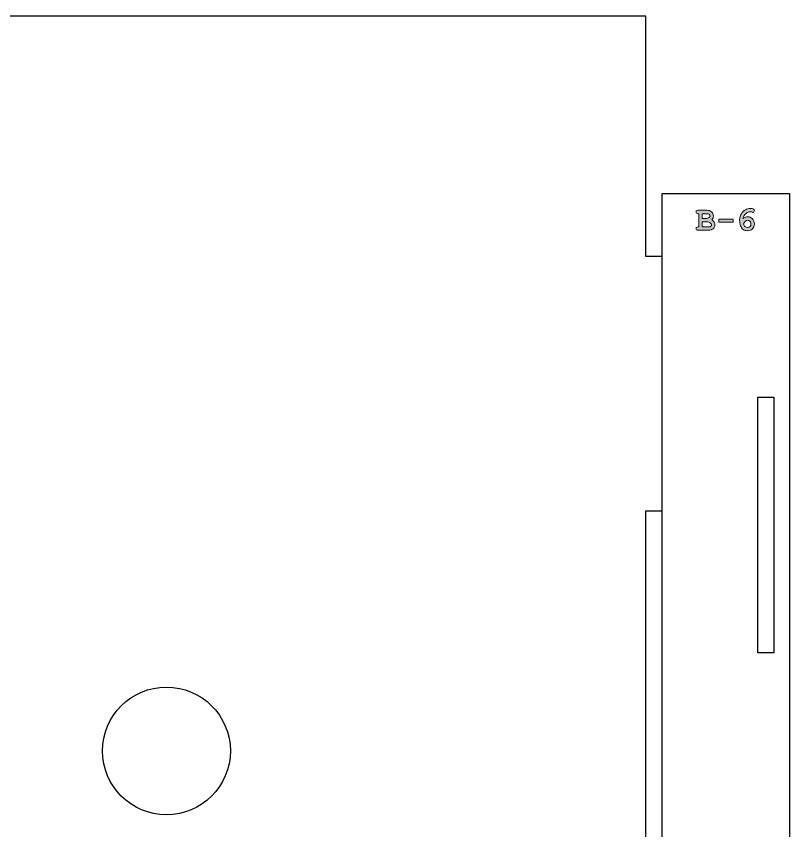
# Model space of a CAD drawing. Header units: millimetres. Extents: x 0 to 413, y 47 to 300.
# Drawn here: x 291.6 to 412.6, y 172.5 to 300 of the extents above; entities that cross this region are included whole.
import ezdxf

# ---------------------------------------------------------------- set-up
doc = ezdxf.new("R2010")
doc.units = ezdxf.units.MM
doc.header["$MEASUREMENT"] = 0
doc.layers.get('0').update_dxf_attribs({"lineweight": 0})

# ---------------------------------------------------------------- blocks, each defined once
blk = doc.blocks.new('Block_2')
at = {"color": 1, "lineweight": 25, "true_color": 0xff0000}
for points in [[(392.61, 262.4), (390.11, 262.4), (390.11, 300), (240, 300), (240, 70)], [(392.61, 262.4)], [(392.61, 147.4), (390.11, 147.4), (390.11, 222.6), (392.61, 222.6)], [(392.61, 222.6)]]:
    blk.add_lwpolyline(points, dxfattribs=at)
blk = doc.blocks.new('Block_9')
at = {"true_color": 0x000000, "transparency": 33554687}
h = blk.add_hatch(color=18, dxfattribs=at)
h.dxf.hatch_style = 2
edge = h.paths.add_edge_path()
edge.add_spline(control_points=[(398.9, 267.03), (398.9, 267.03), (399.82, 267.03), (399.82, 267.03), (400.03, 267.03), (400.19, 267.06), (400.27, 267.13), (400.34, 267.18), (400.37, 267.25), (400.37, 267.34), (400.37, 267.44), (400.31, 267.55), (400.18, 267.65), (400.04, 267.75), (399.85, 267.81), (399.6, 267.81), (399.6, 267.81), (398.9, 267.81), (398.9, 267.81), (398.9, 267.81), (398.9, 267.03), (398.9, 267.03)], knot_values=[0, 0, 0, 0, 1, 1, 1, 2, 2, 2, 3, 3, 3, 4, 4, 4, 5, 5, 5, 6, 6, 6, 7, 7, 7, 7], degree=3, periodic=0)
edge = h.paths.add_edge_path()
edge.add_spline(control_points=[(398.9, 268.34), (398.9, 268.34), (399.49, 268.34), (399.49, 268.34), (399.69, 268.34), (399.87, 268.39), (400, 268.49), (400.1, 268.56), (400.14, 268.65), (400.14, 268.76), (400.14, 268.85), (400.1, 268.93), (400.01, 269), (399.92, 269.07), (399.79, 269.1), (399.59, 269.1), (399.59, 269.1), (398.9, 269.1), (398.9, 269.1), (398.9, 269.1), (398.9, 268.34), (398.9, 268.34)], knot_values=[0, 0, 0, 0, 1, 1, 1, 2, 2, 2, 3, 3, 3, 4, 4, 4, 5, 5, 5, 6, 6, 6, 7, 7, 7, 7], degree=3, periodic=0)
edge = h.paths.add_edge_path()
edge.add_spline(control_points=[(398.37, 267.03), (398.37, 267.03), (398.37, 269.1), (398.37, 269.1), (398.37, 269.1), (398.29, 269.1), (398.29, 269.1), (398.16, 269.1), (398.07, 269.13), (398.02, 269.18), (397.96, 269.23), (397.94, 269.29), (397.94, 269.37), (397.94, 269.45), (397.96, 269.51), (398.02, 269.56), (398.07, 269.61), (398.16, 269.64), (398.29, 269.64), (398.29, 269.64), (399.62, 269.64), (399.62, 269.64), (399.94, 269.64), (400.19, 269.55), (400.38, 269.37), (400.58, 269.2), (400.67, 268.99), (400.67, 268.74), (400.67, 268.63), (400.65, 268.52), (400.61, 268.42), (400.56, 268.32), (400.49, 268.22), (400.4, 268.14), (400.57, 268.04), (400.69, 267.92), (400.78, 267.79), (400.86, 267.65), (400.9, 267.5), (400.9, 267.33), (400.9, 267.2), (400.87, 267.07), (400.81, 266.96), (400.77, 266.87), (400.71, 266.8), (400.65, 266.75), (400.56, 266.68), (400.45, 266.62), (400.33, 266.57), (400.2, 266.53), (400.04, 266.5), (399.85, 266.5), (399.85, 266.5), (398.29, 266.5), (398.29, 266.5), (398.16, 266.5), (398.07, 266.53), (398.02, 266.58), (397.96, 266.63), (397.94, 266.69), (397.94, 266.77), (397.94, 266.85), (397.97, 266.91), (398.02, 266.96), (398.08, 267.01), (398.17, 267.03), (398.29, 267.03), (398.29, 267.03), (398.37, 267.03), (398.37, 267.03)], knot_values=[0, 0, 0, 0, 1, 1, 1, 2, 2, 2, 3, 3, 3, 4, 4, 4, 5, 5, 5, 6, 6, 6, 7, 7, 7, 8, 8, 8, 9, 9, 9, 10, 10, 10, 11, 11, 11, 12, 12, 12, 13, 13, 13, 14, 14, 14, 15, 15, 15, 16, 16, 16, 17, 17, 17, 18, 18, 18, 19, 19, 19, 20, 20, 20, 21, 21, 21, 22, 22, 22, 23, 23, 23, 23], degree=3, periodic=0)
h = blk.add_hatch(color=18, dxfattribs=at)
h.dxf.hatch_style = 2
edge = h.paths.add_edge_path()
edge.add_spline(control_points=[(405.39, 267.49), (405.44, 267.29), (405.52, 267.14), (405.61, 267.07), (405.7, 266.99), (405.84, 266.96), (406.01, 266.96), (406.19, 266.96), (406.32, 267), (406.41, 267.09), (406.51, 267.18), (406.55, 267.31), (406.55, 267.46), (406.55, 267.64), (406.5, 267.79), (406.39, 267.91), (406.29, 268.03), (406.16, 268.09), (406.03, 268.09), (405.92, 268.09), (405.81, 268.04), (405.69, 267.93), (405.57, 267.83), (405.47, 267.68), (405.39, 267.49)], knot_values=[0, 0, 0, 0, 1, 1, 1, 2, 2, 2, 3, 3, 3, 4, 4, 4, 5, 5, 5, 6, 6, 6, 7, 7, 7, 8, 8, 8, 8], degree=3, periodic=0)
edge = h.paths.add_edge_path()
edge.add_spline(control_points=[(405.31, 268.31), (405.44, 268.42), (405.56, 268.5), (405.67, 268.55), (405.79, 268.59), (405.91, 268.62), (406.04, 268.62), (406.32, 268.62), (406.56, 268.51), (406.77, 268.29), (406.98, 268.07), (407.08, 267.79), (407.08, 267.46), (407.08, 267.15), (406.99, 266.9), (406.79, 266.71), (406.6, 266.52), (406.34, 266.43), (406, 266.43), (405.73, 266.43), (405.5, 266.49), (405.32, 266.62), (405.14, 266.75), (405.01, 266.95), (404.91, 267.22), (404.82, 267.48), (404.78, 267.78), (404.78, 268.12), (404.78, 268.51), (404.87, 268.84), (405.05, 269.1), (405.23, 269.37), (405.44, 269.57), (405.69, 269.71), (405.93, 269.86), (406.19, 269.93), (406.46, 269.93), (406.68, 269.93), (406.84, 269.89), (406.96, 269.81), (407.04, 269.75), (407.08, 269.68), (407.08, 269.59), (407.08, 269.51), (407.05, 269.45), (407, 269.39), (406.95, 269.34), (406.89, 269.31), (406.82, 269.31), (406.77, 269.31), (406.71, 269.33), (406.64, 269.38), (406.59, 269.4), (406.55, 269.41), (406.5, 269.41), (406.33, 269.41), (406.16, 269.36), (405.98, 269.27), (405.8, 269.17), (405.64, 269.03), (405.51, 268.83), (405.42, 268.69), (405.35, 268.52), (405.31, 268.31)], knot_values=[0, 0, 0, 0, 1, 1, 1, 2, 2, 2, 3, 3, 3, 4, 4, 4, 5, 5, 5, 6, 6, 6, 7, 7, 7, 8, 8, 8, 9, 9, 9, 10, 10, 10, 11, 11, 11, 12, 12, 12, 13, 13, 13, 14, 14, 14, 15, 15, 15, 16, 16, 16, 17, 17, 17, 18, 18, 18, 19, 19, 19, 20, 20, 20, 21, 21, 21, 21], degree=3, periodic=0)
h = blk.add_hatch(color=18, dxfattribs=at)
h.dxf.hatch_style = 2
edge = h.paths.add_edge_path()
edge.add_spline(control_points=[(403.74, 267.76), (403.74, 267.76), (401.53, 267.76), (401.53, 267.76), (401.53, 267.76), (401.53, 268.25), (401.53, 268.25), (401.53, 268.25), (403.74, 268.25), (403.74, 268.25), (403.74, 268.25), (403.74, 267.76), (403.74, 267.76)], knot_values=[0, 0, 0, 0, 1, 1, 1, 2, 2, 2, 3, 3, 3, 4, 4, 4, 4], degree=3, periodic=0)
for points, knots in [([(398.37, 267.03), (398.37, 267.03), (398.37, 269.1), (398.37, 269.1), (398.37, 269.1), (398.29, 269.1), (398.29, 269.1), (398.16, 269.1), (398.07, 269.13), (398.02, 269.18), (397.96, 269.23), (397.94, 269.29), (397.94, 269.37), (397.94, 269.45), (397.96, 269.51), (398.02, 269.56), (398.07, 269.61), (398.16, 269.64), (398.29, 269.64), (398.29, 269.64), (399.62, 269.64), (399.62, 269.64), (399.94, 269.64), (400.19, 269.55), (400.38, 269.37), (400.58, 269.2), (400.67, 268.99), (400.67, 268.74), (400.67, 268.63), (400.65, 268.52), (400.61, 268.42), (400.56, 268.32), (400.49, 268.22), (400.4, 268.14), (400.57, 268.04), (400.69, 267.92), (400.78, 267.79), (400.86, 267.65), (400.9, 267.5), (400.9, 267.33), (400.9, 267.2), (400.87, 267.07), (400.81, 266.96), (400.77, 266.87), (400.71, 266.8), (400.65, 266.75), (400.56, 266.68), (400.45, 266.62), (400.33, 266.57), (400.2, 266.53), (400.04, 266.5), (399.85, 266.5), (399.85, 266.5), (398.29, 266.5), (398.29, 266.5), (398.16, 266.5), (398.07, 266.53), (398.02, 266.58), (397.96, 266.63), (397.94, 266.69), (397.94, 266.77), (397.94, 266.85), (397.97, 266.91), (398.02, 266.96), (398.08, 267.01), (398.17, 267.03), (398.29, 267.03), (398.29, 267.03), (398.37, 267.03), (398.37, 267.03)], [0, 0, 0, 0, 1, 1, 1, 2, 2, 2, 3, 3, 3, 4, 4, 4, 5, 5, 5, 6, 6, 6, 7, 7, 7, 8, 8, 8, 9, 9, 9, 10, 10, 10, 11, 11, 11, 12, 12, 12, 13, 13, 13, 14, 14, 14, 15, 15, 15, 16, 16, 16, 17, 17, 17, 18, 18, 18, 19, 19, 19, 20, 20, 20, 21, 21, 21, 22, 22, 22, 23, 23, 23, 23]), ([(398.9, 268.34), (398.9, 268.34), (399.49, 268.34), (399.49, 268.34), (399.69, 268.34), (399.87, 268.39), (400, 268.49), (400.1, 268.56), (400.14, 268.65), (400.14, 268.76), (400.14, 268.85), (400.1, 268.93), (400.01, 269), (399.92, 269.07), (399.79, 269.1), (399.59, 269.1), (399.59, 269.1), (398.9, 269.1), (398.9, 269.1), (398.9, 269.1), (398.9, 268.34), (398.9, 268.34)], [0, 0, 0, 0, 1, 1, 1, 2, 2, 2, 3, 3, 3, 4, 4, 4, 5, 5, 5, 6, 6, 6, 7, 7, 7, 7]), ([(405.31, 268.31), (405.44, 268.42), (405.56, 268.5), (405.67, 268.55), (405.79, 268.59), (405.91, 268.62), (406.04, 268.62), (406.32, 268.62), (406.56, 268.51), (406.77, 268.29), (406.98, 268.07), (407.08, 267.79), (407.08, 267.46), (407.08, 267.15), (406.99, 266.9), (406.79, 266.71), (406.6, 266.52), (406.34, 266.43), (406, 266.43), (405.73, 266.43), (405.5, 266.49), (405.32, 266.62), (405.14, 266.75), (405.01, 266.95), (404.91, 267.22), (404.82, 267.48), (404.78, 267.78), (404.78, 268.12), (404.78, 268.51), (404.87, 268.84), (405.05, 269.1), (405.23, 269.37), (405.44, 269.57), (405.69, 269.71), (405.93, 269.86), (406.19, 269.93), (406.46, 269.93), (406.68, 269.93), (406.84, 269.89), (406.96, 269.81), (407.04, 269.75), (407.08, 269.68), (407.08, 269.59), (407.08, 269.51), (407.05, 269.45), (407, 269.39), (406.95, 269.34), (406.89, 269.31), (406.82, 269.31), (406.77, 269.31), (406.71, 269.33), (406.64, 269.38), (406.59, 269.4), (406.55, 269.41), (406.5, 269.41), (406.33, 269.41), (406.16, 269.36), (405.98, 269.27), (405.8, 269.17), (405.64, 269.03), (405.51, 268.83), (405.42, 268.69), (405.35, 268.52), (405.31, 268.31)], [0, 0, 0, 0, 1, 1, 1, 2, 2, 2, 3, 3, 3, 4, 4, 4, 5, 5, 5, 6, 6, 6, 7, 7, 7, 8, 8, 8, 9, 9, 9, 10, 10, 10, 11, 11, 11, 12, 12, 12, 13, 13, 13, 14, 14, 14, 15, 15, 15, 16, 16, 16, 17, 17, 17, 18, 18, 18, 19, 19, 19, 20, 20, 20, 21, 21, 21, 21]), ([(398.9, 267.03), (398.9, 267.03), (399.82, 267.03), (399.82, 267.03), (400.03, 267.03), (400.19, 267.06), (400.27, 267.13), (400.34, 267.18), (400.37, 267.25), (400.37, 267.34), (400.37, 267.44), (400.31, 267.55), (400.18, 267.65), (400.04, 267.75), (399.85, 267.81), (399.6, 267.81), (399.6, 267.81), (398.9, 267.81), (398.9, 267.81), (398.9, 267.81), (398.9, 267.03), (398.9, 267.03)], [0, 0, 0, 0, 1, 1, 1, 2, 2, 2, 3, 3, 3, 4, 4, 4, 5, 5, 5, 6, 6, 6, 7, 7, 7, 7]), ([(403.74, 267.76), (403.74, 267.76), (401.53, 267.76), (401.53, 267.76), (401.53, 267.76), (401.53, 268.25), (401.53, 268.25), (401.53, 268.25), (403.74, 268.25), (403.74, 268.25), (403.74, 268.25), (403.74, 267.76), (403.74, 267.76)], [0, 0, 0, 0, 1, 1, 1, 2, 2, 2, 3, 3, 3, 4, 4, 4, 4]), ([(405.39, 267.49), (405.44, 267.29), (405.52, 267.14), (405.61, 267.07), (405.7, 266.99), (405.84, 266.96), (406.01, 266.96), (406.19, 266.96), (406.32, 267), (406.41, 267.09), (406.51, 267.18), (406.55, 267.31), (406.55, 267.46), (406.55, 267.64), (406.5, 267.79), (406.39, 267.91), (406.29, 268.03), (406.16, 268.09), (406.03, 268.09), (405.92, 268.09), (405.81, 268.04), (405.69, 267.93), (405.57, 267.83), (405.47, 267.68), (405.39, 267.49)], [0, 0, 0, 0, 1, 1, 1, 2, 2, 2, 3, 3, 3, 4, 4, 4, 5, 5, 5, 6, 6, 6, 7, 7, 7, 8, 8, 8, 8])]:
    blk.add_open_spline(points, degree=3, knots=knots)

msp = doc.modelspace()

# ---------------------------------------------------------------- linework, layer by layer
at = {"color": 1, "lineweight": 25, "true_color": 0xff0000}
for points in [[(172.61, 272.23), (172.61, 61.82), (222.61, 61.82), (222.61, 65.89), (242.61, 65.89), (242.61, 61.82), (342.61, 61.82), (342.61, 65.89), (362.61, 65.89), (362.61, 61.82), (412.61, 61.82), (412.61, 272.23), (392.61, 272.23), (392.61, 69.79), (192.61, 69.79), (192.61, 272.23)], [(410.11, 200.37), (407.61, 200.37), (407.61, 240.37), (410.11, 240.37)]]:
    msp.add_lwpolyline(points, close=True, dxfattribs=at)
msp.add_circle((315.06, 185), 10, dxfattribs=at)

# ---------------------------------------------------------------- block references
for name in ['Block_2', 'Block_9']:
    msp.add_blockref(name, (0, 0))

doc.saveas('drawing.dxf')
